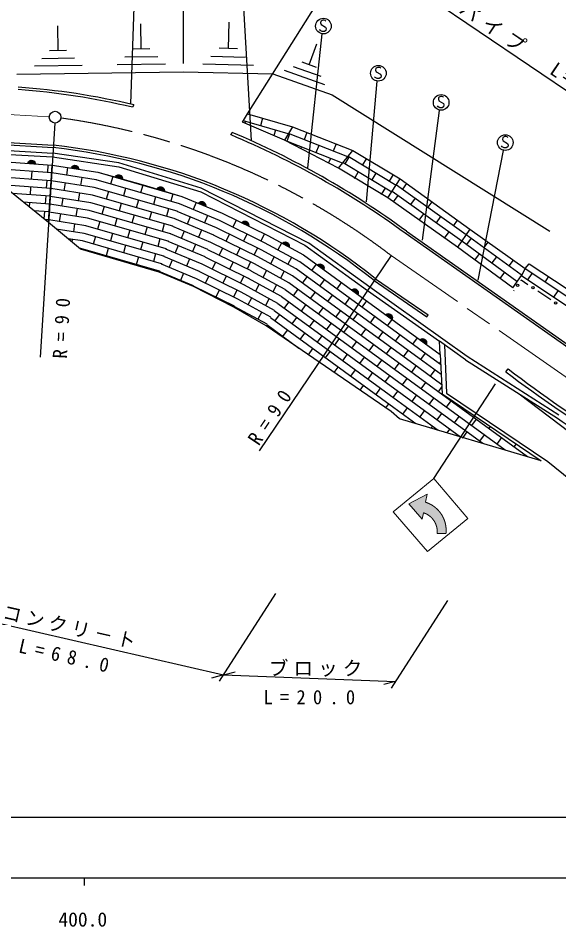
# Model space of a CAD drawing. Units: millimetres, scale not verified. Extents: x 40000 to 680000, y 20000 to 380000.
# Drawn here: x 459570 to 528736, y 198715 to 315021 of the extents above; entities that cross this region are included whole.
import ezdxf
from ezdxf.enums import TextEntityAlignment as Align

# ---------------------------------------------------------------- set-up
doc = ezdxf.new("R2010")
doc.units = ezdxf.units.MM
doc.header["$LTSCALE"] = 1000
doc.linetypes.add('CHAIN', pattern=[18.5, 12, -1.5, 3.5, -1.5])
for name, color, linetype, lineweight in [('M-BGD', 7, 'Continuous', 25), ('M-BMK', 2, 'CHAIN', 13), ('M-STR-STR3', 7, 'Continuous', 25), ('M-STR-STRC', 7, 'Continuous', 25), ('M-TTL-BAND', 7, 'Continuous', 25)]:
    doc.layers.add(name, color=color, linetype=linetype, lineweight=lineweight)
doc.layers.add('M-BMK-SRVR', color=7, linetype='Continuous')
doc.layers.add('M-STR-HTXT', color=7, linetype='Continuous')
doc.styles.add('ＭＳ ゴシック', font='')
doc.styles.get('ＭＳ ゴシック').set_extended_font_data('MS Gothic')

# ---------------------------------------------------------------- blocks, each defined once
blk = doc.blocks.new('MARK5C2L9')
at = {"color": 3, "linetype": 'Continuous', "lineweight": 25}
blk.add_circle((0, 0), 0.05, dxfattribs=at)
blk = doc.blocks.new('MARK28C15L6')
at = {"color": 7, "linetype": 'Continuous', "lineweight": 25}
blk.add_line((0, 0), (0.014, -0.05), dxfattribs=at)
blk = doc.blocks.new('MARK1170C15L11')
at = {"color": 7, "linetype": 'Continuous', "lineweight": 25}
for p, q in [((0.006, -0.046), (0.006, 0.046)), ((0.012, 0.044), (0.012, -0.044)), ((0.018, -0.042), (0.018, 0.042)), ((0.024, 0.036), (0.024, -0.036)), ((0.03, -0.03), (0.03, 0.03)), ((0.036, 0.02), (0.036, -0.02))]:
    blk.add_line(p, q, dxfattribs=at)
blk.add_lwpolyline([(0, 0.05), (0.012, 0.046), (0.022, 0.04), (0.032, 0.03), (0.038, 0.02), (0.042, 0.008), (0.042, -0.008), (0.038, -0.02), (0.032, -0.03), (0.022, -0.04), (0.012, -0.046), (0, -0.05)], close=True, dxfattribs=at)
blk = doc.blocks.new('MARK1084C15L12')
at = {"color": 7, "linetype": 'Continuous', "lineweight": 25}
blk.add_lwpolyline([(0.016, 0.032), (0.012, 0.036), (0.004, 0.038), (-0.004, 0.038), (-0.016, 0.032), (-0.018, 0.02), (-0.014, 0.01), (0.014, -0.006), (0.018, -0.016), (0.016, -0.028), (0.006, -0.034), (-0.008, -0.034), (-0.02, -0.028), (-0.024, -0.022)], dxfattribs=at)
blk.add_circle((0, 0), 0.05, dxfattribs=at)
blk = doc.blocks.new('MARK1172C15L6')
at = {"color": 7, "linetype": 'Continuous', "lineweight": 25}
for p, q in [((-0.034, -0.05), (-0.034, 0.05)), ((-0.018, 0.034), (-0.018, -0.034)), ((-0.002, -0.018), (-0.002, 0.018)), ((-0.002, 0), (0.05, 0))]:
    blk.add_line(p, q, dxfattribs=at)
blk = doc.blocks.new('MARK1182C15L6')
at = {"color": 7, "linetype": 'Continuous', "lineweight": 25}
blk.add_circle((0, 0), 0.05, dxfattribs=at)

msp = doc.modelspace()

# ---------------------------------------------------------------- hatches: boundary and pattern name
at = {"layer": 'M-STR-STRC'}
msp.add_hatch(color=256, dxfattribs=at).paths.add_polyline_path([(511432, 251706), (511273, 250902), (509555, 252858), (511906, 254102), (511700, 253060), (512091, 252910), (512542, 252670), (512930, 252392), (513256, 252093), (513478, 251843), (513729, 251494), (513895, 251207), (514060, 250845), (514146, 250599), (514220, 250331), (514277, 250038), (514311, 249736), (514321, 249443), (514312, 249216), (514298, 249057), (513165, 249057), (513176, 249425), (513138, 249764), (513080, 250011), (512993, 250260), (512893, 250476), (512764, 250696), (512635, 250874), (512473, 251059), (512307, 251216), (512133, 251353), (511967, 251463), (511773, 251569), (511603, 251644)])

# ---------------------------------------------------------------- linework, layer by layer
at = {"layer": 'M-BGD'}
for p, q in [((480662, 336655), (480662, 309229)), ((488910, 302763), (502937, 325128)), ((502375, 324301), (537531, 300443)), ((349696, 304135), (464012, 297756)), ((464249, 301602), (462401, 271641)), ((463917, 296214), (463462, 288848)), ((463462, 288848), (463917, 296214)), ((507278, 284646), (490413, 259649)), ((523874, 281450), (523919, 281517)), ((523919, 281517), (524791, 280936)), ((522994, 280138), (523039, 280205)), ((526040, 280105), (527705, 278998)), ((516805, 271296), (513460, 273667)), ((516805, 271296), (528552, 263836)), ((523670, 266937), (531823, 260721)), ((492510, 241362), (485281, 230138)), ((447166, 239865), (485823, 230979)), ((507320, 229260), (514549, 240484)), ((485823, 230979), (507862, 230100)), ((74025, 212765), (549489, 212765))]:
    msp.add_line(p, q, dxfattribs=at)
for points in [[(459402, 307852), (480662, 308161), (492138, 307906), (499724, 305219), (527576, 287753)], [(504539, 280586), (496775, 286204), (482976, 293263), (472431, 296486), (464012, 297756)], [(528736, 264223), (517025, 271717), (504539, 280586)], [(514118, 273200), (514364, 267020), (527327, 258272), (533148, 253567), (544591, 242513)]]:
    msp.add_lwpolyline(points, dxfattribs=at)
msp.add_arc((630129, 412437), 180000, 235.64514, 243.38457, dxfattribs=at)
at = {"layer": 'M-BMK'}
for p, q in [((365217, 307960), (463547, 302393)), ((530957, 268168), (507278, 284646)), ((511906, 254102), (511700, 253060)), ((511273, 250902), (511432, 251706)), ((513165, 249057), (514298, 249057))]:
    msp.add_line(p, q, dxfattribs=at)
msp.add_lwpolyline([(507556, 251843), (512747, 256121), (517091, 250971), (511941, 246742)], close=True, dxfattribs=at)
msp.add_lwpolyline([(511273, 250902), (509555, 252858), (511906, 254102)], dxfattribs=at)
for centre, radius, start, end in [((452672, 213104), 90000, 52.64613, 82.10184), ((510546, 249466), 3774, 353.78623, 72.20154), ((510667, 249314), 2512, 354.1419, 72.26573)]:
    msp.add_arc(centre, radius, start, end, dxfattribs=at)
at = {"layer": 'M-STR-STR3'}
for p, q in [((474350, 303919), (474178, 303610)), ((494128, 300224), (488378, 301875)), ((488634, 301802), (488575, 301597)), ((490832, 302211), (490556, 301250)), ((486797, 300080), (486936, 300407)), ((492479, 300698), (492278, 299999)), ((494292, 300181), (493932, 299260)), ((501742, 297273), (494138, 300242)), ((494656, 301113), (502402, 298089)), ((496519, 300386), (496155, 299454)), ((449602, 299365), (464056, 298462)), ((449621, 299665), (464074, 298762)), ((500568, 295823), (493643, 299410)), ((501081, 296457), (494022, 299214)), ((500245, 298931), (499881, 297999)), ((447864, 298146), (463982, 297272)), ((495792, 298523), (495718, 298335)), ((498018, 298727), (497655, 297795)), ((502402, 298089), (508452, 294445)), ((453409, 296989), (463917, 296214)), ((463462, 288848), (453409, 296989)), ((499518, 297068), (499290, 296485)), ((501886, 297232), (501370, 296376)), ((507908, 293605), (501767, 297304)), ((504115, 297057), (503599, 296200)), ((463855, 295216), (454771, 295886)), ((463382, 296253), (463308, 295256)), ((463917, 296214), (469745, 295303)), ((465893, 295905), (465738, 294917)), ((507364, 292765), (501131, 296519)), ((463794, 294218), (456134, 294783)), ((461314, 295403), (461240, 294406)), ((463235, 294259), (463161, 293261)), ((469527, 294325), (463855, 295211)), ((467714, 294608), (467560, 293620)), ((469590, 294315), (469527, 294325)), ((480206, 291255), (469527, 294325)), ((469745, 295303), (480492, 292213)), ((471667, 294750), (471391, 293789)), ((502625, 294582), (502567, 294487)), ((503083, 295344), (502625, 294582)), ((505312, 295168), (504796, 294312)), ((507542, 294993), (507026, 294137)), ((463732, 293219), (457496, 293680)), ((461166, 293409), (461093, 292411)), ((469092, 292368), (463731, 293206)), ((469309, 293346), (463793, 294209)), ((465584, 293929), (465429, 292941)), ((479920, 290297), (469309, 293347)), ((473313, 293237), (473037, 292275)), ((475511, 293645), (475235, 292684)), ((506510, 293280), (506050, 292517)), ((507968, 293697), (516897, 287346)), ((508766, 293129), (509277, 293849)), ((463671, 292221), (458858, 292576)), ((463087, 292264), (463014, 291267)), ((468874, 291390), (463670, 292204)), ((465275, 291953), (465120, 290965)), ((467405, 292632), (467251, 291644)), ((479634, 289339), (469092, 292369)), ((471114, 292828), (470838, 291867)), ((477157, 292132), (476881, 291170)), ((479356, 292540), (479079, 291579)), ((480492, 292213), (485680, 290048)), ((506050, 292517), (505994, 292423)), ((507423, 292857), (516326, 286525)), ((507606, 291500), (508186, 292314)), ((509816, 291155), (510395, 291970)), ((463609, 291223), (460221, 291473)), ((461019, 291414), (460978, 290859)), ((468656, 290412), (463608, 291201)), ((479347, 288380), (468874, 291391)), ((470562, 290906), (470286, 289945)), ((472760, 291314), (472484, 290353)), ((474959, 291723), (474682, 290762)), ((485313, 289118), (480205, 291250)), ((482338, 291443), (481953, 290520)), ((512025, 290811), (512520, 291507)), ((463547, 290225), (461583, 290370)), ((462940, 290270), (462871, 289327)), ((468439, 289434), (463546, 290199)), ((464966, 289977), (464812, 288989)), ((467096, 290656), (466942, 289668)), ((479061, 287422), (468657, 290413)), ((474406, 289801), (474130, 288840)), ((476605, 290209), (476328, 289248)), ((478803, 290618), (478527, 289657)), ((484947, 288187), (479917, 290286)), ((479940, 290291), (479920, 290297)), ((483799, 289750), (483414, 288827)), ((485680, 290048), (491512, 287183)), ((510866, 289181), (511446, 289996)), ((513075, 288837), (513655, 289652)), ((463486, 289227), (462945, 289267)), ((467554, 285457), (463462, 288848)), ((468221, 288456), (463484, 289196)), ((466787, 288680), (466633, 287692)), ((478489, 285506), (468221, 288457)), ((478775, 286464), (468439, 289435)), ((470009, 288984), (469733, 288023)), ((472208, 289392), (471932, 288431)), ((478251, 288696), (477974, 287735)), ((484580, 287257), (479629, 289323)), ((479664, 289330), (479634, 289339)), ((481568, 289597), (481183, 288674)), ((485312, 289115), (485239, 289151)), ((491084, 286280), (485312, 289115)), ((487475, 289167), (487034, 288269)), ((515285, 288493), (515763, 289164)), ((468003, 287478), (464444, 288034)), ((464657, 288001), (464637, 287874)), ((478202, 284548), (468004, 287479)), ((471655, 287470), (471379, 286509)), ((473854, 287879), (473577, 286918)), ((476052, 288287), (475776, 287326)), ((483847, 285395), (479053, 287396)), ((479111, 287408), (479061, 287422)), ((484214, 286326), (479341, 288359)), ((479387, 288369), (479347, 288380)), ((480798, 287752), (480412, 286829)), ((483028, 287904), (482643, 286981)), ((490655, 285376), (484945, 288181)), ((486593, 287371), (486152, 286474)), ((488829, 287387), (488388, 286490)), ((491065, 287403), (490624, 286505)), ((514126, 286863), (514705, 287678)), ((516897, 287347), (523921, 282200)), ((517359, 288011), (524432, 282994)), ((467786, 286500), (465949, 286787)), ((466479, 286704), (466429, 286389)), ((477916, 283589), (467786, 286501)), ((469457, 287061), (469181, 286100)), ((475500, 286365), (475223, 285404)), ((477698, 286774), (477422, 285812)), ((483480, 284465), (478766, 286432)), ((478835, 286447), (478775, 286464)), ((489799, 283568), (484209, 286314)), ((490227, 284472), (484577, 287248)), ((495592, 283822), (491083, 286278)), ((491512, 287183), (496056, 284708)), ((493268, 286227), (492790, 285348)), ((516290, 286552), (516326, 286525)), ((516326, 286525), (523379, 281358)), ((516974, 286050), (517565, 286857)), ((519179, 285675), (519683, 286363)), ((467568, 285521), (467454, 285539)), ((477594, 282510), (467554, 285457)), ((477630, 282631), (467568, 285523)), ((468904, 285139), (468883, 285067)), ((471103, 285548), (470827, 284587)), ((473301, 285956), (473025, 284995)), ((483114, 283534), (478478, 285469)), ((478559, 285486), (478489, 285506)), ((480027, 285906), (479642, 284983)), ((482258, 286059), (481873, 285136)), ((489371, 282664), (483841, 285381)), ((485711, 285576), (485270, 284679)), ((487947, 285592), (487506, 284694)), ((490183, 285608), (489742, 284710)), ((495128, 282936), (490654, 285373)), ((522837, 280516), (515755, 285704)), ((472749, 284034), (472722, 283940)), ((474947, 284443), (474671, 283482)), ((477146, 284851), (476869, 283890)), ((482747, 282604), (478190, 284506)), ((478282, 284525), (478202, 284548)), ((479257, 284060), (478872, 283137)), ((481488, 284213), (481103, 283290)), ((488943, 281761), (483474, 284447)), ((487065, 283797), (486624, 282899)), ((489301, 283813), (488860, 282915)), ((494663, 282050), (490225, 284468)), ((492311, 284470), (491833, 283592)), ((494546, 284392), (494068, 283514)), ((511883, 271947), (495587, 283813)), ((496056, 284708), (513551, 271969)), ((517997, 284062), (518588, 284868)), ((520201, 283686), (520792, 284493)), ((522405, 283311), (522945, 284048)), ((476593, 282929), (476560, 282814)), ((477730, 282602), (477630, 282631)), ((482381, 281673), (477902, 283542)), ((478006, 283564), (477916, 283589)), ((488514, 280857), (483106, 283514)), ((484829, 283781), (484388, 282884)), ((493735, 280279), (489368, 282658)), ((494199, 281165), (489796, 283563)), ((491355, 282714), (490876, 281836)), ((493589, 282635), (493111, 281757)), ((511349, 271099), (495118, 282917)), ((497673, 283531), (497084, 282722)), ((524432, 282994), (523948, 282067)), ((524414, 282959), (533990, 276591)), ((524432, 282994), (524925, 283576)), ((524925, 283576), (534750, 277101)), ((481991, 280685), (477594, 282510)), ((482014, 280743), (477614, 282579)), ((478487, 282214), (478460, 282151)), ((480718, 282367), (480333, 281444)), ((487658, 279049), (482370, 281647)), ((488086, 279953), (482738, 282581)), ((483947, 281986), (483507, 281089)), ((486183, 282002), (485743, 281104)), ((488420, 282018), (487979, 281120)), ((493270, 279393), (488939, 281753)), ((488995, 281735), (488943, 281761)), ((510815, 270251), (494648, 282022)), ((496496, 281914), (495907, 281105)), ((498701, 281545), (498113, 280737)), ((505275, 281672), (512024, 277031)), ((521223, 281698), (521814, 282504)), ((522837, 280516), (523948, 282067)), ((524765, 281525), (525318, 282357)), ((526984, 281250), (527432, 281924)), ((487180, 278041), (481991, 280685)), ((487230, 278145), (482002, 280714)), ((492806, 278507), (488510, 280847)), ((488554, 280837), (488514, 280857)), ((490398, 280958), (489920, 280079)), ((492633, 280879), (492154, 280001)), ((510281, 269402), (494179, 281127)), ((500907, 281176), (500318, 280368)), ((505105, 281425), (511854, 276784)), ((523379, 281358), (523428, 281322)), ((483066, 280191), (483045, 280148)), ((485302, 280207), (484861, 279309)), ((487538, 280222), (487097, 279325)), ((492342, 277621), (488081, 279942)), ((488113, 279940), (488086, 279953)), ((489441, 279201), (488963, 278323)), ((509213, 267706), (493240, 279336)), ((509747, 268554), (493710, 280231)), ((495319, 280297), (494730, 279489)), ((497524, 279928), (496935, 279120)), ((499729, 279559), (499141, 278751)), ((501935, 279190), (501346, 278382)), ((504275, 280175), (513460, 273667)), ((528095, 279310), (528649, 280142)), ((486656, 278427), (486609, 278332)), ((491295, 275624), (487180, 278041)), ((491413, 275850), (487223, 278132)), ((491877, 276736), (487652, 279037)), ((487672, 279042), (487658, 279049)), ((491676, 279123), (491198, 278245)), ((508679, 266858), (492771, 278441)), ((494141, 278680), (493553, 277872)), ((496347, 278311), (495758, 277503)), ((504140, 278822), (503552, 278013)), ((488485, 277445), (488414, 277316)), ((490719, 277366), (490241, 276488)), ((508145, 266010), (492302, 277546)), ((492964, 277063), (492375, 276255)), ((498552, 277943), (497963, 277134)), ((500758, 277574), (500169, 276765)), ((502963, 277205), (502374, 276396)), ((505168, 276836), (504580, 276028)), ((511854, 276784), (512024, 277031)), ((495493, 272748), (491363, 275755)), ((507611, 265162), (491833, 276650)), ((495169, 276695), (494581, 275886)), ((497375, 276326), (496786, 275517)), ((499580, 275957), (498992, 275148)), ((507374, 276467), (506785, 275659)), ((507296, 264662), (491295, 275624)), ((493992, 275078), (493404, 274269)), ((496198, 274709), (495609, 273900)), ((501786, 275588), (501197, 274780)), ((503991, 275219), (503403, 274411)), ((506197, 274850), (505608, 274042)), ((498403, 274340), (497814, 273532)), ((500608, 273971), (500020, 273163)), ((502814, 273602), (502225, 272794)), ((508402, 274481), (507813, 273673)), ((510607, 274113), (510019, 273304)), ((513551, 271969), (513460, 273667)), ((497226, 272723), (496661, 271948)), ((499431, 272354), (498843, 271546)), ((505019, 273233), (504431, 272425)), ((507225, 272865), (506636, 272056)), ((509430, 272496), (508842, 271687)), ((501637, 271986), (501048, 271177)), ((503842, 271617), (503253, 270808)), ((506048, 271248), (505459, 270439)), ((511636, 272127), (511047, 271319)), ((513690, 269394), (511349, 271099)), ((513620, 270682), (511883, 271947)), ((513602, 271025), (513445, 270809)), ((500459, 270369), (499962, 269686)), ((502665, 270000), (502076, 269191)), ((508253, 270879), (507664, 270071)), ((510458, 270510), (509870, 269702)), ((513759, 268107), (510815, 270251)), ((512857, 270001), (512268, 269193)), ((521943, 269765), (522256, 270129)), ((504870, 269631), (504282, 268823)), ((507076, 269262), (506487, 268454)), ((509281, 268893), (508693, 268085)), ((524730, 258881), (510281, 269402)), ((503693, 268014), (503264, 267425)), ((505898, 267645), (505310, 266837)), ((519017, 260568), (509213, 267706)), ((521873, 259724), (509747, 268554)), ((511679, 268384), (511091, 267576)), ((513772, 267861), (513296, 267207)), ((508104, 267277), (507515, 266468)), ((516160, 261411), (508679, 266858)), ((510502, 266767), (509913, 265959)), ((512707, 266398), (512119, 265590)), ((506927, 265660), (506565, 265163)), ((513303, 262254), (508145, 266010)), ((514913, 266030), (514324, 265221)), ((510446, 263097), (507611, 265162)), ((509325, 265151), (508736, 264342)), ((511530, 264782), (510942, 263973)), ((513736, 264413), (513147, 263604)), ((515941, 264044), (515352, 263236)), ((516645, 265011), (516530, 264852)), ((510353, 263165), (510329, 263132)), ((518147, 263675), (517558, 262867)), ((512558, 262796), (512365, 262531)), ((514764, 262427), (514402, 261930)), ((516969, 262058), (516438, 261329)), ((519175, 261689), (518586, 260881)), ((519961, 262769), (519763, 262498)), ((516438, 261329), (516381, 261250)), ((521380, 261321), (520792, 260512)), ((523277, 260527), (522997, 260143)), ((524614, 258966), (524584, 258925))]:
    msp.add_line(p, q, dxfattribs=at)
for points in [[(488910, 302763), (494656, 301113), (493643, 299410), (488286, 301722)], [(515755, 285704), (506879, 292017), (508452, 294445), (517359, 288011)]]:
    msp.add_lwpolyline(points, close=True, dxfattribs=at)
for points in [[(506879, 292017), (500568, 295823), (502402, 298089)], [(463982, 297272), (472446, 295995), (482946, 292785), (496258, 285975), (504275, 280175)], [(469745, 295303), (475557, 293691), (480492, 292213)], [(553448, 258778), (543247, 263850), (532801, 270826), (509058, 287513)], [(509230, 287759), (532970, 271074), (543397, 264110), (553581, 259047)], [(523948, 282067), (533092, 275987), (534066, 272514)], [(513551, 271969), (513823, 266918), (526472, 258367), (508347, 263717), (507296, 264662)]]:
    msp.add_lwpolyline(points, dxfattribs=at)
for centre, radius, start, end in [((453385, 216395), 90000, 76.52912, 86.05904), ((453090, 216115), 90000, 76.44938, 85.8824), ((444218, 198655), 110000, 53.88152, 67.22661), ((444174, 199059), 110000, 53.74209, 67.12372), ((455120, 218963), 80000, 51.33184, 83.58719), ((455239, 219251), 80000, 51.28481, 83.65928), ((637234, 421391), 190000, 232.76074, 242.69112), ((636236, 421545), 190000, 233.0195, 242.97769)]:
    msp.add_arc(centre, radius, start, end, dxfattribs=at)
at = {"layer": 'M-STR-STRC'}
for p, q in [((473976, 304038), (474539, 319556)), ((488402, 316357), (489359, 299350)), ((496627, 295849), (498444, 313021)), ((504147, 291525), (505479, 306969)), ((511289, 286610), (513478, 303197)), ((518433, 281474), (521648, 298103)), ((512747, 256121), (520657, 268202))]:
    msp.add_line(p, q, dxfattribs=at)
at = {"layer": 'M-TTL-BAND'}
for p, q in [((40000, 205000), (579000, 205000)), ((468000, 205000), (468000, 204000))]:
    msp.add_line(p, q, dxfattribs=at)

# ---------------------------------------------------------------- block references
at = {"layer": 'M-BGD'}
for name, p, xscale, yscale, rotation in [('MARK1172C15L6', (464672, 310995), 61000, 61000, 90.83359), ('MARK1172C15L6', (475301, 311203), 62000, 62000, 90.83359), ('MARK1172C15L6', (486472, 311266), 65000, 65000, 88.727), ('MARK1172C15L6', (496852, 309162), 55000, 55000, 70.49213), ('MARK1182C15L6', (523456, 280827), 3000, 3000, 326.14151), ('MARK1182C15L6', (525416, 280521), 3000, 3000, 236.36428), ('MARK1182C15L6', (528330, 278582), 3000, 3000, 236.36428), ('MARK28C15L6', (485823, 230979), 30000, 30000, 270), ('MARK28C15L6', (485823, 230979), 30000, 30000, 87.71851), ('MARK28C15L6', (507862, 230100), 30000, 30000, 267.71851)]:
    msp.add_blockref(name, p, dxfattribs=dict(at, xscale=xscale, yscale=yscale, rotation=rotation))
at = {"layer": 'M-BMK-SRVR', "xscale": 15000, "yscale": 15000}
msp.add_blockref('MARK5C2L9', (464295, 302351), dxfattribs=at)
at = {"layer": 'M-STR-STR3', "xscale": 10000, "yscale": 10000}
for p, rotation in [((461290, 296408), 85.77963), ((466831, 295758), 81.11311), ((472439, 294556), 74.50515), ((477814, 293015), 73.32894), ((483086, 291131), 67.34861), ((488596, 288616), 63.83509), ((493784, 285946), 61.42221), ((498243, 283116), 53.94034), ((502617, 279931), 53.94034), ((506991, 276746), 53.94034), ((511364, 273562), 53.94034)]:
    msp.add_blockref('MARK1170C15L11', p, dxfattribs=dict(at, rotation=rotation))
at = {"layer": 'M-STR-STRC', "xscale": 20000, "yscale": 20000}
for p in [(498625, 314004), (505649, 307967), (513684, 304234), (521891, 299103)]:
    msp.add_blockref('MARK1084C15L12', p, dxfattribs=at)

# ---------------------------------------------------------------- texts
at = {"layer": 'M-STR-HTXT', "char_height": 1833, "attachment_point": 7, "style": 'ＭＳ ゴシック'}
for s, insert, rotation in [('\\T1.4;ガ－ドパイプ\u3000L=40.6', (507059, 321604), 326), ('\\T1.85;\\W0.95;R=90', (465843, 271406), 87), ('\\T1.85;\\W0.95;R=90', (490369, 260176), 56.2), ('\\T1.26;\\W0.95;コンクリ－ト', (457430, 238057), 347.2), ('\\T1.78;\\W0.95;L=68.0', (459504, 233823), 347.2)]:
    msp.add_mtext(s, dxfattribs=dict(at, insert=insert, rotation=rotation))
for s, insert in [('\\T1.26;ブロック', (491646, 230713)), ('\\T1.78;\\W0.95;L=20.0', (490954, 227170))]:
    msp.add_mtext(s, dxfattribs=dict(at, insert=insert))
at = {"layer": 'M-TTL-BAND', "style": 'ＭＳ ゴシック'}
msp.add_text('400.0', height=1833, dxfattribs=at).set_placement((464719, 198195), align=Align.BOTTOM_LEFT)

doc.saveas('drawing.dxf')
